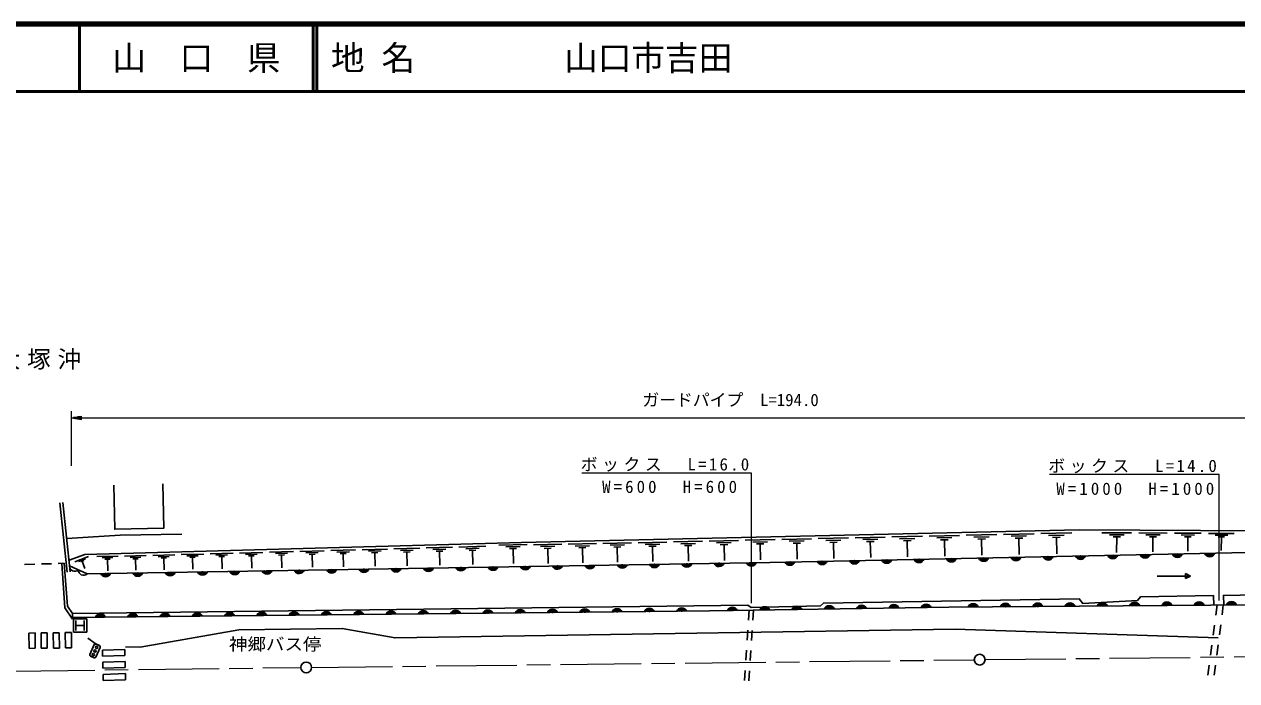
# Model space of a CAD drawing. Units: millimetres, scale not verified. Extents: x 40000 to 680000, y 20000 to 380000.
# Drawn here: x 324790 to 504995, y 282449 to 380000 of the extents above; entities that cross this region are included whole.
import ezdxf
from ezdxf.enums import TextEntityAlignment as Align

# ---------------------------------------------------------------- set-up
doc = ezdxf.new("R2010")
doc.units = ezdxf.units.MM
doc.header["$LTSCALE"] = 1000
doc.linetypes.add('CHAIN', pattern=[18.5, 12, -1.5, 3.5, -1.5])
for name, color, linetype, lineweight in [('M-BGD', 7, 'Continuous', 25), ('M-BMK', 2, 'CHAIN', 13), ('M-BMK-SRVR', 3, 'Continuous', 25), ('M-STR-HTXT', 7, 'Continuous', 13), ('M-STR-STRC', 7, 'Continuous', 25), ('M-STR-STRD', 7, 'Continuous', 25), ('M-TTL', 2, 'Continuous', 140), ('M-TTL-LINE', 7, 'Continuous', 50)]:
    doc.layers.add(name, color=color, linetype=linetype, lineweight=lineweight)
doc.layers.add('M-BMK-HTXT', color=7, linetype='Continuous')
doc.layers.add('M-TTL-TXT', color=7, linetype='Continuous')
doc.styles.add('ＭＳ ゴシック', font='')
doc.styles.get('ＭＳ ゴシック').set_extended_font_data('MS Gothic')

msp = doc.modelspace()

# ---------------------------------------------------------------- linework, layer by layer
at = {"layer": 'M-BGD'}
for p, q in [((331154, 298560), (330055, 308880)), ((331635, 298611), (330537, 308931)), ((405631, 302725), (409823, 302821)), ((410799, 302843), (415038, 302939)), ((416014, 302962), (420300, 303059)), ((417092, 302700), (419235, 302749)), ((421276, 303081), (425610, 303180)), ((422366, 302817), (424533, 302866)), ((426585, 303202), (430967, 303302)), ((427688, 302935), (429878, 302985)), ((431943, 303324), (436373, 303425)), ((433057, 303054), (435272, 303104)), ((433617, 302771), (434725, 302796)), ((434171, 302784), (434225, 300421)), ((437359, 303447), (441816, 303548)), ((438480, 303175), (440708, 303226)), ((439044, 302891), (440158, 302916)), ((439601, 302904), (439655, 300527)), ((442806, 303571), (447282, 303673)), ((443932, 303298), (446169, 303349)), ((444498, 303012), (445617, 303038)), ((445057, 303025), (445112, 300638)), ((448272, 303695), (452766, 303798)), ((449402, 303421), (451649, 303472)), ((449971, 303134), (451094, 303160)), ((450533, 303147), (450587, 300750)), ((453756, 303820), (458270, 303923)), ((454892, 303545), (457148, 303596)), ((455463, 303257), (456591, 303282)), ((456027, 303270), (456081, 300863)), ((459260, 303945), (463792, 304048)), ((460400, 303669), (462666, 303720)), ((460973, 303380), (462106, 303405)), ((461540, 303392), (461595, 300975)), ((464782, 304071), (469334, 304174)), ((465927, 303793), (468203, 303845)), ((466503, 303503), (467641, 303529)), ((467072, 303516), (467127, 301088)), ((470324, 304197), (474895, 304301)), ((471474, 303918), (473759, 303970)), ((472052, 303627), (473195, 303652)), ((472623, 303639), (472679, 301202)), ((475885, 304323), (480475, 304428)), ((477039, 304044), (479334, 304096)), ((477620, 303751), (478767, 303777)), ((478194, 303764), (478249, 301316)), ((484965, 304435), (489355, 304412)), ((486061, 304137), (488256, 304125)), ((486608, 303841), (487706, 303835)), ((487157, 303838), (487145, 301497)), ((490458, 304406), (494640, 304384)), ((491502, 304122), (493593, 304111)), ((492024, 303840), (493069, 303835)), ((492546, 303838), (492535, 301608)), ((495740, 304378), (499722, 304358)), ((496734, 304108), (498725, 304097)), ((497230, 303840), (498226, 303835)), ((497728, 303837), (497717, 301713)), ((500818, 304352), (504607, 304332)), ((501764, 304094), (503659, 304084)), ((502236, 303839), (503184, 303834)), ((502710, 303837), (502699, 301815)), ((335553, 300890), (338760, 300978)), ((339702, 300961), (342909, 301048)), ((343876, 301074), (347149, 301164)), ((348115, 301190), (351456, 301281)), ((348956, 300990), (350627, 301035)), ((352421, 301307), (355830, 301400)), ((353280, 301103), (354984, 301150)), ((356795, 301426), (360273, 301521)), ((357671, 301218), (359410, 301266)), ((358112, 300998), (358982, 301022)), ((358547, 301010), (358597, 299155)), ((361238, 301547), (364787, 301644)), ((362131, 301335), (363906, 301383)), ((362581, 301110), (363469, 301135)), ((363025, 301123), (363077, 299230)), ((365750, 301670), (369371, 301769)), ((366662, 301454), (368472, 301503)), ((367121, 301225), (368026, 301249)), ((367574, 301237), (367626, 299306)), ((370334, 301795), (374027, 301896)), ((371264, 301574), (373111, 301624)), ((371732, 301340), (372656, 301366)), ((372194, 301353), (372248, 299383)), ((374990, 301922), (378757, 302025)), ((375938, 301696), (377822, 301748)), ((376416, 301458), (377358, 301484)), ((376887, 301471), (376942, 299462)), ((379719, 302051), (383561, 302155)), ((380686, 301821), (382607, 301873)), ((381174, 301578), (382134, 301604)), ((381654, 301591), (381710, 299542)), ((384522, 302182), (388441, 302288)), ((385509, 301947), (387468, 302000)), ((386006, 301699), (386986, 301726)), ((386496, 301712), (386553, 299623)), ((389402, 302314), (393397, 302423)), ((390408, 302075), (392405, 302130)), ((390914, 301822), (391913, 301850)), ((391414, 301836), (391472, 299705)), ((395324, 302607), (399516, 302702)), ((396379, 302351), (398475, 302399)), ((396909, 302084), (397957, 302108)), ((397433, 302096), (397484, 299860)), ((400478, 302638), (404670, 302734)), ((401533, 302383), (403629, 302430)), ((402063, 302115), (403111, 302139)), ((402587, 302127), (402638, 299891)), ((406685, 302470), (408781, 302517)), ((407216, 302202), (408264, 302226)), ((407740, 302214), (407790, 299978)), ((411865, 302584), (413985, 302633)), ((412402, 302314), (413461, 302338)), ((412932, 302326), (412983, 300065)), ((417634, 302427), (418706, 302451)), ((418170, 302439), (418222, 300153)), ((422914, 302540), (423998, 302565)), ((423456, 302553), (423509, 300241)), ((428242, 302655), (429337, 302680)), ((428790, 302668), (428843, 300331)), ((326345, 299767), (324846, 299721)), ((328844, 299845), (327345, 299798)), ((330743, 299904), (329844, 299876)), ((331536, 299540), (334130, 298345)), ((332283, 300137), (334331, 300892)), ((332845, 300189), (333869, 300567)), ((333152, 300147), (333664, 300336)), ((333408, 300242), (333811, 299150)), ((336361, 300698), (337964, 300742)), ((336767, 300496), (337569, 300517)), ((337168, 300506), (337215, 298796)), ((340509, 300769), (342113, 300813)), ((340916, 300566), (341718, 300588)), ((341317, 300577), (341364, 298866)), ((344700, 300879), (346337, 300923)), ((345115, 300671), (345933, 300694)), ((345524, 300683), (345572, 298937)), ((349380, 300779), (350215, 300801)), ((349797, 300790), (349846, 299008)), ((353712, 300888), (354564, 300911)), ((354138, 300899), (354187, 299081)), ((493143, 297965), (498143, 298000)), ((497390, 298370), (498143, 298000)), ((497396, 297620), (497390, 298370)), ((498143, 298000), (497396, 297620)), ((331938, 292429), (331968, 291580)), ((432523, 292971), (432423, 291474)), ((433189, 292926), (433089, 291429)), ((502070, 293705), (501877, 292217)), ((503000, 293712), (502806, 292224)), ((501684, 290730), (501490, 289242)), ((502613, 290737), (502420, 289249)), ((325489, 289534), (326389, 289545)), ((325489, 289534), (325517, 287259)), ((326389, 289545), (326417, 287270)), ((327289, 289556), (328189, 289567)), ((327289, 289556), (327317, 287281)), ((328189, 289567), (328217, 287292)), ((329089, 289578), (329989, 289589)), ((329089, 289578), (329117, 287303)), ((329989, 289589), (330017, 287314)), ((330889, 289600), (331789, 289611)), ((330889, 289600), (330917, 287325)), ((331789, 289611), (331816, 287336)), ((432323, 289977), (432223, 288481)), ((432989, 289933), (432889, 288436)), ((325517, 287259), (326417, 287270)), ((327317, 287281), (328217, 287292)), ((329117, 287303), (330017, 287314)), ((330917, 287325), (331816, 287336)), ((336399, 286996), (339716, 287103)), ((336399, 286996), (336428, 286097)), ((339716, 287103), (339744, 286203)), ((432123, 286984), (432023, 285487)), ((432789, 286939), (432689, 285443)), ((501297, 287755), (501104, 286267)), ((502226, 287762), (502033, 286274)), ((336428, 286097), (339744, 286203)), ((336456, 285197), (339773, 285304)), ((336456, 285197), (336485, 284298)), ((339773, 285304), (339802, 284404)), ((500910, 284780), (500717, 283292)), ((501840, 284787), (501646, 283299)), ((336485, 284298), (339802, 284404)), ((336514, 283398), (339831, 283505)), ((336514, 283398), (336543, 282498)), ((339831, 283505), (339860, 282605)), ((431923, 283991), (431823, 282494)), ((432589, 283946), (432489, 282449)), ((336543, 282498), (339860, 282605))]:
    msp.add_line(p, q, dxfattribs=at)
for points in [[(345384, 311685), (345520, 305112), (338229, 304962), (338093, 311535)], [(526646, 304616), (481571, 304853), (398690, 302968), (333806, 301200), (331449, 300365)], [(331105, 303596), (339056, 304067), (348223, 304230)], [(334130, 298345), (435605, 300044), (527952, 301932)], [(330370, 299851), (330797, 293308), (331968, 291580)], [(331938, 292429), (331223, 293521), (330743, 299904)], [(503076, 293713), (503001, 295137), (527965, 295615)], [(331938, 292429), (432345, 293660), (432828, 293315), (443116, 293578), (443559, 293982), (481582, 294620), (482115, 293940), (490243, 294354), (490672, 294900), (501531, 295108), (501605, 293701)], [(527005, 293902), (462227, 293388), (426654, 292822), (331958, 291864)]]:
    msp.add_lwpolyline(points, dxfattribs=at)
for centre, radius, start, end in [((481772, 301300), 812, 203.7909, 338.55117), ((481772, 301300), 650, 209.90669, 332.43538), ((481772, 301300), 488, 221.03938, 321.30269), ((481772, 301300), 325, 255.22867, 287.1134), ((486571, 301398), 812, 203.7909, 338.55117), ((486571, 301398), 650, 209.90669, 332.43538), ((486571, 301398), 488, 221.03938, 321.30269), ((486571, 301398), 325, 255.22867, 287.1134), ((491370, 301496), 812, 203.7909, 338.55117), ((491370, 301496), 650, 209.90669, 332.43538), ((491370, 301496), 488, 221.03938, 321.30269), ((491370, 301496), 325, 255.22867, 287.1134), ((496169, 301594), 812, 203.7909, 338.55117), ((496169, 301594), 650, 209.90669, 332.43538), ((496169, 301594), 488, 221.03938, 321.30269), ((496169, 301594), 325, 255.22867, 287.1134), ((500968, 301693), 812, 203.7909, 338.55117), ((500968, 301693), 650, 209.90669, 332.43538), ((500968, 301693), 488, 221.03938, 321.30269), ((500968, 301693), 325, 255.22867, 287.1134), ((332293, 299477), 760, 175.25752, 315.29293), ((384862, 299507), 812, 203.57888, 338.33915), ((384862, 299507), 650, 209.69467, 332.22337), ((384862, 299507), 488, 220.82736, 321.09068), ((384862, 299507), 325, 255.01665, 286.90139), ((389662, 299587), 812, 203.57888, 338.33915), ((389662, 299587), 650, 209.69467, 332.22337), ((389662, 299587), 488, 220.82736, 321.09068), ((389662, 299587), 325, 255.01665, 286.90139), ((394461, 299668), 812, 203.57888, 338.33915), ((394461, 299668), 650, 209.69467, 332.22337), ((394461, 299668), 488, 220.82736, 321.09068), ((394461, 299668), 325, 255.01665, 286.90139), ((399260, 299748), 812, 203.57888, 338.33915), ((399260, 299748), 650, 209.69467, 332.22337), ((399260, 299748), 488, 220.82736, 321.09068), ((399260, 299748), 325, 255.01665, 286.90139), ((404060, 299828), 812, 203.57888, 338.33915), ((404060, 299828), 650, 209.69467, 332.22337), ((404060, 299828), 488, 220.82736, 321.09068), ((404060, 299828), 325, 255.01665, 286.90139), ((408859, 299909), 812, 203.57888, 338.33915), ((408859, 299909), 650, 209.69467, 332.22337), ((408859, 299909), 488, 220.82736, 321.09068), ((408859, 299909), 325, 255.01665, 286.90139), ((413658, 299989), 812, 203.57888, 338.33915), ((413658, 299989), 650, 209.69467, 332.22337), ((413658, 299989), 488, 220.82736, 321.09068), ((413658, 299989), 325, 255.01665, 286.90139), ((418458, 300069), 812, 203.57888, 338.33915), ((418458, 300069), 650, 209.69467, 332.22337), ((418458, 300069), 488, 220.82736, 321.09068), ((418458, 300069), 325, 255.01665, 286.90139), ((423257, 300150), 812, 203.57888, 338.33915), ((423257, 300150), 650, 209.69467, 332.22337), ((423257, 300150), 488, 220.82736, 321.09068), ((423257, 300150), 325, 255.01665, 286.90139), ((428056, 300230), 812, 203.57888, 338.33915), ((428056, 300230), 650, 209.69467, 332.22337), ((428056, 300230), 488, 220.82736, 321.09068), ((428056, 300230), 325, 255.01665, 286.90139), ((432856, 300310), 812, 203.57888, 338.33915), ((432856, 300310), 650, 209.69467, 332.22337), ((432856, 300310), 488, 220.82736, 321.09068), ((432856, 300310), 325, 255.01665, 286.90139), ((438581, 300417), 812, 203.7909, 338.55117), ((438581, 300417), 650, 209.90669, 332.43538), ((438581, 300417), 488, 221.03938, 321.30269), ((438581, 300417), 325, 255.22867, 287.1134), ((443380, 300515), 812, 203.7909, 338.55117), ((443380, 300515), 650, 209.90669, 332.43538), ((443380, 300515), 488, 221.03938, 321.30269), ((443380, 300515), 325, 255.22867, 287.1134), ((448179, 300613), 812, 203.7909, 338.55117), ((448179, 300613), 650, 209.90669, 332.43538), ((448179, 300613), 488, 221.03938, 321.30269), ((448179, 300613), 325, 255.22867, 287.1134), ((452978, 300712), 812, 203.7909, 338.55117), ((452978, 300712), 650, 209.90669, 332.43538), ((452978, 300712), 488, 221.03938, 321.30269), ((452978, 300712), 325, 255.22867, 287.1134), ((457777, 300810), 812, 203.7909, 338.55117), ((457777, 300810), 650, 209.90669, 332.43538), ((457777, 300810), 488, 221.03938, 321.30269), ((457777, 300810), 325, 255.22867, 287.1134), ((462576, 300908), 812, 203.7909, 338.55117), ((462576, 300908), 650, 209.90669, 332.43538), ((462576, 300908), 488, 221.03938, 321.30269), ((462576, 300908), 325, 255.22867, 287.1134), ((467375, 301006), 812, 203.7909, 338.55117), ((467375, 301006), 650, 209.90669, 332.43538), ((467375, 301006), 488, 221.03938, 321.30269), ((467375, 301006), 325, 255.22867, 287.1134), ((472174, 301104), 812, 203.7909, 338.55117), ((472174, 301104), 650, 209.90669, 332.43538), ((472174, 301104), 488, 221.03938, 321.30269), ((472174, 301104), 325, 255.22867, 287.1134), ((476973, 301202), 812, 203.7909, 338.55117), ((476973, 301202), 650, 209.90669, 332.43538), ((476973, 301202), 488, 221.03938, 321.30269), ((476973, 301202), 325, 255.22867, 287.1134), ((333590, 298880), 760, 175.25752, 315.29293), ((336869, 298704), 812, 203.57888, 338.33915), ((336869, 298704), 650, 209.69467, 332.22337), ((336869, 298704), 488, 220.82736, 321.09068), ((336869, 298704), 325, 255.01665, 286.90139), ((341668, 298784), 812, 203.57888, 338.33915), ((341668, 298784), 650, 209.69467, 332.22337), ((341668, 298784), 488, 220.82736, 321.09068), ((341668, 298784), 325, 255.01665, 286.90139), ((346468, 298864), 812, 203.57888, 338.33915), ((346468, 298864), 650, 209.69467, 332.22337), ((346468, 298864), 488, 220.82736, 321.09068), ((346468, 298864), 325, 255.01665, 286.90139), ((351267, 298945), 812, 203.57888, 338.33915), ((351267, 298945), 650, 209.69467, 332.22337), ((351267, 298945), 488, 220.82736, 321.09068), ((351267, 298945), 325, 255.01665, 286.90139), ((356066, 299025), 812, 203.57888, 338.33915), ((356066, 299025), 650, 209.69467, 332.22337), ((356066, 299025), 488, 220.82736, 321.09068), ((356066, 299025), 325, 255.01665, 286.90139), ((360866, 299105), 812, 203.57888, 338.33915), ((360866, 299105), 650, 209.69467, 332.22337), ((360866, 299105), 488, 220.82736, 321.09068), ((360866, 299105), 325, 255.01665, 286.90139), ((365665, 299186), 812, 203.57888, 338.33915), ((365665, 299186), 650, 209.69467, 332.22337), ((365665, 299186), 488, 220.82736, 321.09068), ((365665, 299186), 325, 255.01665, 286.90139), ((370464, 299266), 812, 203.57888, 338.33915), ((370464, 299266), 650, 209.69467, 332.22337), ((370464, 299266), 488, 220.82736, 321.09068), ((370464, 299266), 325, 255.01665, 286.90139), ((375264, 299346), 812, 203.57888, 338.33915), ((375264, 299346), 650, 209.69467, 332.22337), ((375264, 299346), 488, 220.82736, 321.09068), ((375264, 299346), 325, 255.01665, 286.90139), ((380063, 299427), 812, 203.57888, 338.33915), ((380063, 299427), 650, 209.69467, 332.22337), ((380063, 299427), 488, 220.82736, 321.09068), ((380063, 299427), 325, 255.01665, 286.90139), ((454044, 292945), 812, 23.53177, 158.29204), ((458843, 293022), 812, 23.53177, 158.29204), ((465819, 293104), 812, 23.07472, 157.83499), ((465819, 293104), 650, 29.19051, 151.7192), ((470619, 293142), 812, 23.07472, 157.83499), ((470619, 293142), 650, 29.19051, 151.7192), ((475419, 293180), 812, 23.07472, 157.83499), ((475419, 293180), 650, 29.19051, 151.7192), ((480219, 293219), 812, 23.07472, 157.83499), ((480219, 293219), 650, 29.19051, 151.7192), ((485019, 293257), 812, 23.07472, 157.83499), ((485019, 293257), 650, 29.19051, 151.7192), ((485019, 293257), 488, 40.3232, 140.58651), ((489819, 293295), 812, 23.07472, 157.83499), ((489819, 293295), 650, 29.19051, 151.7192), ((489819, 293295), 488, 40.3232, 140.58651), ((494618, 293333), 812, 23.07472, 157.83499), ((494618, 293333), 650, 29.19051, 151.7192), ((494618, 293333), 488, 40.3232, 140.58651), ((499418, 293371), 812, 23.07472, 157.83499), ((499418, 293371), 650, 29.19051, 151.7192), ((499418, 293371), 488, 40.3232, 140.58651), ((504218, 293409), 812, 23.07472, 157.83499), ((504218, 293409), 650, 29.19051, 151.7192), ((504218, 293409), 488, 40.3232, 140.58651), ((336111, 291593), 812, 23.19968, 157.95996), ((336111, 291593), 650, 29.31547, 151.84417), ((336111, 291593), 488, 40.44816, 140.71148), ((340911, 291642), 812, 23.19968, 157.95996), ((340911, 291642), 650, 29.31547, 151.84417), ((340911, 291642), 488, 40.44816, 140.71148), ((340911, 291642), 325, 74.63745, 106.52219), ((345711, 291690), 812, 23.19968, 157.95996), ((345711, 291690), 650, 29.31547, 151.84417), ((345711, 291690), 488, 40.44816, 140.71148), ((345711, 291690), 325, 74.63745, 106.52219), ((350510, 291739), 812, 23.19968, 157.95996), ((350510, 291739), 650, 29.31547, 151.84417), ((350510, 291739), 488, 40.44816, 140.71148), ((350510, 291739), 325, 74.63745, 106.52219), ((355310, 291787), 812, 23.19968, 157.95996), ((355310, 291787), 650, 29.31547, 151.84417), ((355310, 291787), 488, 40.44816, 140.71148), ((355310, 291787), 325, 74.63745, 106.52219), ((360110, 291836), 812, 23.19968, 157.95996), ((360110, 291836), 650, 29.31547, 151.84417), ((360110, 291836), 488, 40.44816, 140.71148), ((360110, 291836), 325, 74.63745, 106.52219), ((364910, 291885), 812, 23.19968, 157.95996), ((364910, 291885), 650, 29.31547, 151.84417), ((364910, 291885), 488, 40.44816, 140.71148), ((364910, 291885), 325, 74.63745, 106.52219), ((369709, 291933), 812, 23.19968, 157.95996), ((369709, 291933), 650, 29.31547, 151.84417), ((369709, 291933), 488, 40.44816, 140.71148), ((369709, 291933), 325, 74.63745, 106.52219), ((374509, 291982), 812, 23.19968, 157.95996), ((374509, 291982), 650, 29.31547, 151.84417), ((374509, 291982), 488, 40.44816, 140.71148), ((374509, 291982), 325, 74.63745, 106.52219), ((379309, 292030), 812, 23.19968, 157.95996), ((379309, 292030), 650, 29.31547, 151.84417), ((379309, 292030), 488, 40.44816, 140.71148), ((379309, 292030), 325, 74.63745, 106.52219), ((384109, 292079), 812, 23.19968, 157.95996), ((384109, 292079), 650, 29.31547, 151.84417), ((384109, 292079), 488, 40.44816, 140.71148), ((384109, 292079), 325, 74.63745, 106.52219), ((388908, 292128), 812, 23.19968, 157.95996), ((388908, 292128), 650, 29.31547, 151.84417), ((388908, 292128), 488, 40.44816, 140.71148), ((388908, 292128), 325, 74.63745, 106.52219), ((393708, 292176), 812, 23.19968, 157.95996), ((393708, 292176), 650, 29.31547, 151.84417), ((393708, 292176), 488, 40.44816, 140.71148), ((393708, 292176), 325, 74.63745, 106.52219), ((398508, 292225), 812, 23.19968, 157.95996), ((398508, 292225), 650, 29.31547, 151.84417), ((398508, 292225), 488, 40.44816, 140.71148), ((398508, 292225), 325, 74.63745, 106.52219), ((403308, 292273), 812, 23.19968, 157.95996), ((403308, 292273), 650, 29.31547, 151.84417), ((403308, 292273), 488, 40.44816, 140.71148), ((403308, 292273), 325, 74.63745, 106.52219), ((408107, 292322), 812, 23.19968, 157.95996), ((408107, 292322), 650, 29.31547, 151.84417), ((408107, 292322), 488, 40.44816, 140.71148), ((408107, 292322), 325, 74.63745, 106.52219), ((412907, 292370), 812, 23.19968, 157.95996), ((412907, 292370), 650, 29.31547, 151.84417), ((412907, 292370), 488, 40.44816, 140.71148), ((412907, 292370), 325, 74.63745, 106.52219), ((417707, 292419), 812, 23.19968, 157.95996), ((417707, 292419), 650, 29.31547, 151.84417), ((417707, 292419), 488, 40.44816, 140.71148), ((417707, 292419), 325, 74.63745, 106.52219), ((422507, 292468), 812, 23.19968, 157.95996), ((422507, 292468), 650, 29.31547, 151.84417), ((422507, 292468), 488, 40.44816, 140.71148), ((422507, 292468), 325, 74.63745, 106.52219), ((430047, 292563), 812, 23.53177, 158.29204), ((430047, 292563), 650, 29.64756, 152.17625), ((430047, 292563), 488, 40.78024, 141.04356), ((430047, 292563), 325, 74.96953, 106.85427), ((434846, 292640), 812, 23.53177, 158.29204), ((434846, 292640), 650, 29.64756, 152.17625), ((434846, 292640), 488, 40.78024, 141.04356), ((434846, 292640), 325, 74.96953, 106.85427), ((439646, 292716), 812, 23.53177, 158.29204), ((439646, 292716), 650, 29.64756, 152.17625), ((439646, 292716), 488, 40.78024, 141.04356), ((439646, 292716), 325, 74.96953, 106.85427), ((444445, 292793), 812, 23.53177, 158.29204), ((444445, 292793), 650, 29.64756, 152.17625), ((444445, 292793), 488, 40.78024, 141.04356), ((444445, 292793), 325, 74.96953, 106.85427), ((449244, 292869), 812, 23.53177, 158.29204), ((449244, 292869), 650, 29.64756, 152.17625), ((449244, 292869), 488, 40.78024, 141.04356), ((449244, 292869), 325, 74.96953, 106.85427), ((454044, 292945), 650, 29.64756, 152.17625), ((454044, 292945), 488, 40.78024, 141.04356), ((454044, 292945), 325, 74.96953, 106.85427), ((458843, 293022), 650, 29.64756, 152.17625), ((458843, 293022), 488, 40.78024, 141.04356), ((458843, 293022), 325, 74.96953, 106.85427), ((465819, 293104), 488, 40.3232, 140.58651), ((465819, 293104), 325, 74.51249, 106.39722), ((470619, 293142), 488, 40.3232, 140.58651), ((470619, 293142), 325, 74.51249, 106.39722), ((475419, 293180), 488, 40.3232, 140.58651), ((475419, 293180), 325, 74.51249, 106.39722), ((480219, 293219), 488, 40.3232, 140.58651), ((480219, 293219), 325, 74.51249, 106.39722), ((485019, 293257), 325, 74.51249, 106.39722), ((489819, 293295), 325, 74.51249, 106.39722), ((494618, 293333), 325, 74.51249, 106.39722), ((499418, 293371), 325, 74.51249, 106.39722), ((504218, 293409), 325, 74.51249, 106.39722), ((336111, 291593), 325, 74.63745, 106.52219)]:
    msp.add_arc(centre, radius, start, end, dxfattribs=at)
at = {"layer": 'M-BMK'}
for p, q in [((467590, 285585), (566142, 286681)), ((367497, 284431), (465990, 285567)), ((267763, 283211), (365897, 284412))]:
    msp.add_line(p, q, dxfattribs=at)
at = {"layer": 'M-BMK-SRVR'}
for centre in [(366697, 284422), (466790, 285576)]:
    msp.add_circle(centre, 800, dxfattribs=at)
at = {"layer": 'M-STR-HTXT'}
for p, q in [((331809, 314373), (331809, 322512)), ((331809, 321512), (333309, 321762)), ((331809, 321512), (333309, 321262)), ((331809, 321512), (333309, 321512)), ((333309, 321562), (332109, 321562)), ((333309, 321462), (332109, 321462)), ((332409, 321612), (333309, 321612)), ((332409, 321412), (333309, 321412)), ((333309, 321662), (332709, 321662)), ((333309, 321362), (332709, 321362)), ((333009, 321712), (333309, 321712)), ((333009, 321312), (333309, 321312)), ((333309, 321262), (333309, 321762)), ((333309, 321512), (526208, 321512)), ((432880, 313306), (407680, 313306)), ((432880, 293967), (432880, 313306)), ((502378, 313079), (477178, 313079)), ((502378, 294361), (502378, 313079))]:
    msp.add_line(p, q, dxfattribs=at)
at = {"layer": 'M-STR-STRC'}
for p, q in [((332085, 289655), (332085, 291655)), ((332085, 291655), (334085, 291655)), ((332460, 291405), (332460, 289905)), ((332460, 290655), (333710, 290655)), ((333710, 291405), (333710, 289905)), ((334085, 291655), (334085, 289655)), ((334085, 289655), (332085, 289655)), ((334516, 286364), (335184, 287818)), ((336093, 287401), (335425, 285947)), ((335995, 287666), (335450, 287916)), ((334615, 286099), (335160, 285849))]:
    msp.add_line(p, q, dxfattribs=at)
for centre in [(335305, 286882), (335555, 287428), (335054, 286337)]:
    msp.add_circle(centre, 167, dxfattribs=at)
for centre, radius, start, end in [((335417, 287598), 320, 84.11972, 136.52655), ((335777, 287434), 318, 353.89337, 46.75291), ((334816, 286325), 302, 172.44874, 228.19753), ((335197, 286156), 310, 263.14257, 317.5037)]:
    msp.add_arc(centre, radius, start, end, dxfattribs=at)
at = {"layer": 'M-STR-STRD'}
msp.add_line((334256, 288760), (335498, 287904), dxfattribs=at)
msp.add_lwpolyline([(339836, 287478), (341993, 287417), (356692, 290023), (372052, 290222), (379900, 288817), (463168, 290130), (502255, 288821)], dxfattribs=at)
at = {"layer": 'M-TTL'}
msp.add_line((680000, 380000), (40000, 380000), dxfattribs=at)
at = {"layer": 'M-TTL-LINE'}
for p, q in [((333000, 380000), (333000, 370000)), ((367750, 380000), (367750, 370000)), ((368250, 380000), (368250, 370000)), ((40000, 370000), (680000, 370000))]:
    msp.add_line(p, q, dxfattribs=at)

# ---------------------------------------------------------------- texts
at = {"layer": 'M-BGD', "style": 'ＭＳ ゴシック', "width": 1.1}
msp.add_text('神郷バス停', height=1833, dxfattribs=at).set_placement((362087, 286416), align=Align.BOTTOM_CENTER)
at = {"layer": 'M-BMK-HTXT', "insert": (327483, 328672), "char_height": 2566, "attachment_point": 8, "style": 'ＭＳ ゴシック'}
msp.add_mtext('\\T1.29;大塚沖', dxfattribs=at)
at = {"layer": 'M-STR-HTXT', "style": 'ＭＳ ゴシック'}
msp.add_text('ガードパイプ  L=194.0', height=1833, dxfattribs=at).set_placement((429759, 322712), align=Align.BOTTOM_CENTER)
at = {"layer": 'M-STR-HTXT', "char_height": 1833, "attachment_point": 8, "style": 'ＭＳ ゴシック'}
for s, insert in [('\\T1.27;ボックス\u3000L=16.0', (420180, 313506)), ('\\T1.27;ボックス\u3000L=14.0', (489678, 313279)), ('\\T1.37;W=600\u3000H=600', (420933, 310328)), ('\\T1.37;W=1000\u3000H=1000', (490143, 310041))]:
    msp.add_mtext(s, dxfattribs=dict(at, insert=insert))
at = {"layer": 'M-TTL-TXT', "style": 'ＭＳ ゴシック'}
msp.add_text('山\u3000口\u3000県', height=3666, dxfattribs=at).set_placement((350375, 375000), align=Align.MIDDLE_CENTER)
for s, p in [('地 名', (370380, 375000)), ('山口市吉田', (405024, 375000))]:
    msp.add_text(s, height=3666, dxfattribs=at).set_placement(p, align=Align.MIDDLE_LEFT)

doc.saveas('drawing.dxf')
